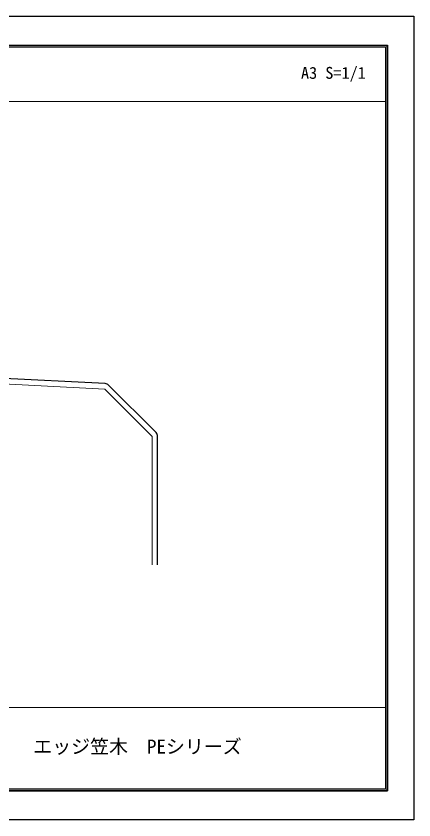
# Model space of a CAD drawing. Units: millimetres, scale not verified. Extents: x -210 to 210, y -148 to 149.
# Drawn here: x 63.2 to 210, y -148.5 to 148.5 of the extents above; entities that cross this region are included whole.
import ezdxf
from ezdxf.enums import TextEntityAlignment as Align

# ---------------------------------------------------------------- set-up
doc = ezdxf.new("R2010")
doc.units = ezdxf.units.MM
doc.header["$LTSCALE"] = 0.5
doc.layers.add('0-1_1-1図枠', color=3, linetype='Continuous', lineweight=18)
doc.layers.add('0-9_4-0図', color=7, linetype='Continuous', lineweight=18)
for name, color, linetype in [('0-2_1-2図名', 7, 'Continuous'), ('0-4_1-4文字', 7, 'Continuous'), ('0-5_Defpoints', 7, 'Continuous'), ('0-A_5-4図補助2', 7, 'Continuous')]:
    doc.layers.add(name, color=color, linetype=linetype)
doc.styles.add('ＭＳ ゴシック', font='')
doc.styles.get('ＭＳ ゴシック').set_extended_font_data('MS Gothic')

# ---------------------------------------------------------------- blocks, each defined once
blk = doc.blocks.new('A$C35B224EE')
at = {"layer": '0-1_1-1図枠'}
for p, q in [((0.2, 275.2), (0.2, 0.2)), ((0.2, 275.2), (400.2, 275.2)), ((0.7, 274.7), (0.7, 0.7)), ((0.7, 274.7), (399.7, 274.7)), ((40.7, 274.7), (40.7, 254.7)), ((115.7, 274.7), (115.7, 254.7)), ((399.7, 274.7), (399.7, 0.7)), ((400.2, 275.2), (400.2, 0.2)), ((0.7, 254.7), (399.7, 254.7)), ((0.7, 30.7), (399.7, 30.7)), ((120.7, 30.7), (120.7, 0.7)), ((239.7, 30.7), (239.7, 0.7)), ((0.2, 0.2), (400.2, 0.2)), ((0.7, 0.7), (399.7, 0.7))]:
    blk.add_line(p, q, dxfattribs=at)
at = {"layer": '0-5_Defpoints'}
for p, q in [((0, 275.4), (0, 0)), ((0, 275.4), (400.4, 275.4)), ((400.4, 275.4), (400.4, 0)), ((0, 0), (400.4, 0))]:
    blk.add_line(p, q, dxfattribs=at)

msp = doc.modelspace()

# ---------------------------------------------------------------- linework, layer by layer
at = {"layer": '0-5_Defpoints'}
for p, q in [((-200.1865, 137.702), (200.2135, 137.702)), ((200.2135, 137.702), (200.2135, -137.698)), ((-200.1865, -137.698), (200.2135, -137.698))]:
    msp.add_line(p, q, dxfattribs=at)
msp.add_lwpolyline([(-209.9865, -148.498), (-209.9865, 148.502), (210.0135, 148.502), (210.0135, -148.498)], close=True, dxfattribs=at)
at = {"layer": '0-9_4-0図'}
msp.add_lwpolyline([(113.4171, -54.2753), (113.4171, -6.817), (95.904, 10.6961), (-56.9215, 18.7053)], dxfattribs=at)
at = {"layer": '0-A_5-4図補助2'}
for p, q in [((96.0086, 12.6934), (-54.476, 20.5799)), ((114.8313, -5.4028), (97.3182, 12.1103)), ((115.4171, -54.2753), (115.4171, -6.817))]:
    msp.add_line(p, q, dxfattribs=at)
for centre, start, end in [((95.904, 10.6961), 45, 87), ((113.4171, -6.817), 360, 45)]:
    msp.add_arc(centre, 2, start, end, dxfattribs=at)

# ---------------------------------------------------------------- block references
msp.add_blockref('A$C35B224EE', (-200.1865, -137.698), dxfattribs=at)

# ---------------------------------------------------------------- texts
at = {"layer": '0-2_1-2図名', "style": 'ＭＳ ゴシック'}
msp.add_text('エッジ笠木\u3000PEシリーズ', height=5.132, dxfattribs=at).set_placement((69.4831, -125.498), align=Align.BOTTOM_LEFT)
at = {"layer": '0-4_1-4文字', "style": 'ＭＳ ゴシック'}
msp.add_text('A3 S=1/1', height=4.399, dxfattribs=at).set_placement((168.3257, 124.002), align=Align.BOTTOM_LEFT)

doc.saveas('drawing.dxf')
